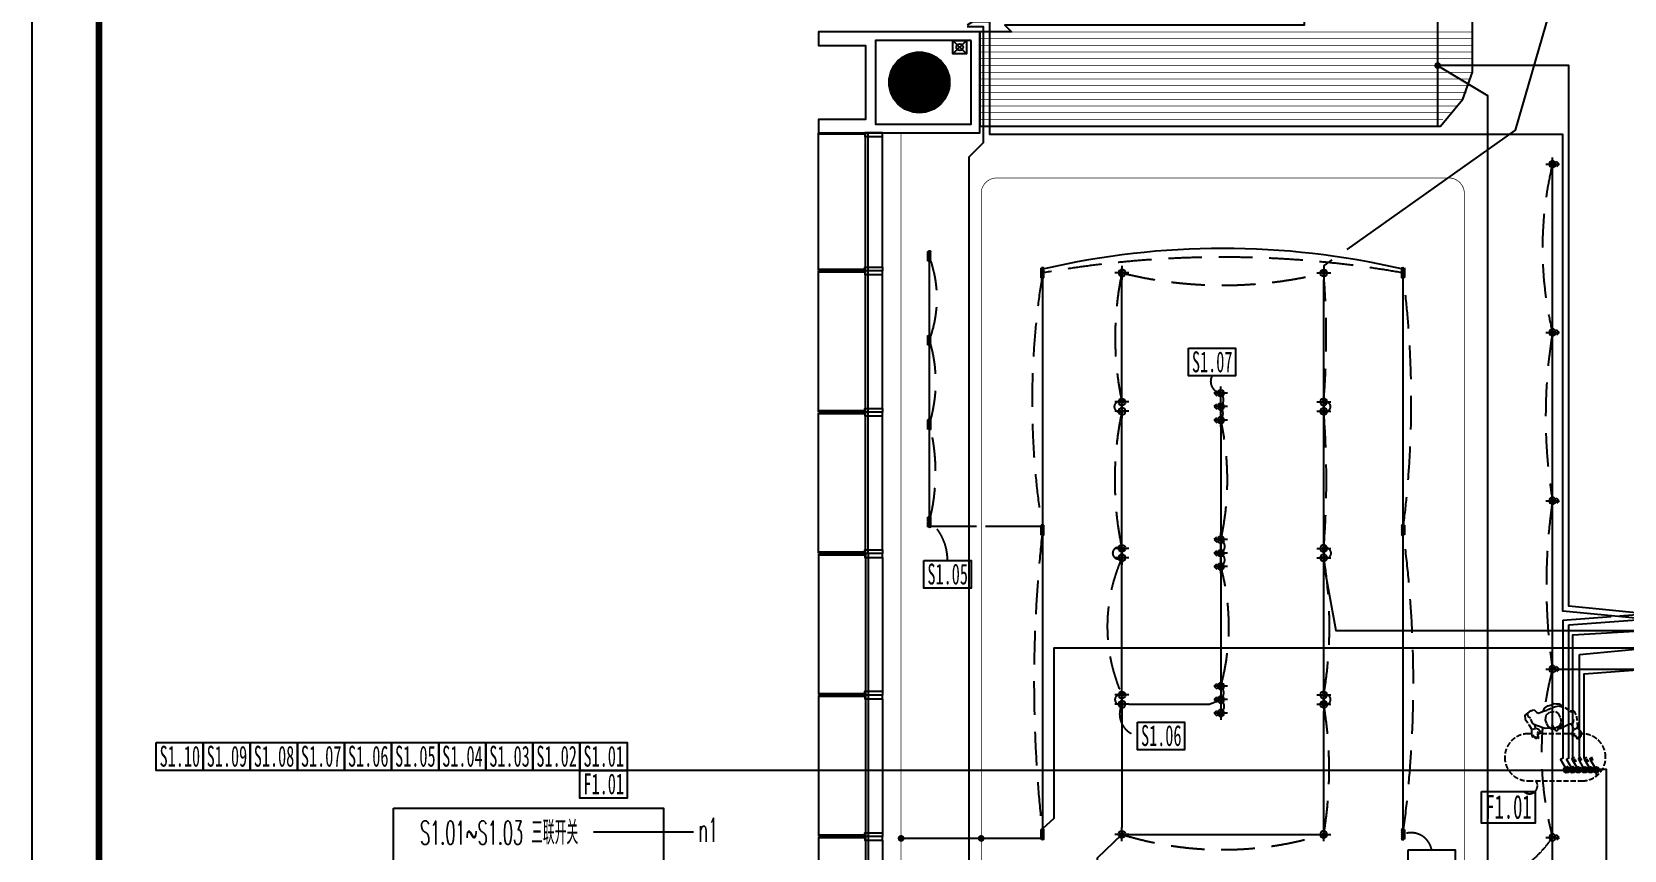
# Model space of a CAD drawing. Extents: x -284868 to 304789, y -137694 to 137894.
# Drawn here: x -21447 to 2219, y -12647 to -493 of the extents above; entities that cross this region are included whole.
import ezdxf
from ezdxf.enums import TextEntityAlignment as Align

# ---------------------------------------------------------------- set-up
doc = ezdxf.new("R2010")
doc.units = 0
doc.set_wipeout_variables(frame=1)
for name, pattern in [('DASH', [0.35, 0.25, -0.1]), ('DASHDOT', [1, 0.5, -0.25, 0, -0.25]), ('DASHED', [0.75, 0.5, -0.25])]:
    doc.linetypes.add(name, pattern=pattern)
doc.layers.get('0').update_dxf_attribs({"linetype": 'CONTINUOUS'})
for name, color, linetype in [('0 活动家具', 51, 'DASH'), ('0-建筑外轮廓', 8, 'CONTINUOUS'), ('0-建筑柱体', 251, 'CONTINUOUS'), ('0-开关', 240, 'CONTINUOUS'), ('0-文字说明', 3, 'CONTINUOUS'), ('0-消防栓(给排水)', 9, 'CONTINUOUS'), ('0-窗', 11, 'CONTINUOUS'), ('C-天花灯具', 3, 'CONTINUOUS'), ('EQUIP-照明', 3, 'CONTINUOUS'), ('P-平面家具', 3, 'CONTINUOUS'), ('TEL_TEXT', 7, 'CONTINUOUS'), ('TEL_TITLE', 7, 'CONTINUOUS'), ('TEXT_照明_回路标注', 41, 'CONTINUOUS'), ('WIRE-照明', 130, 'CONTINUOUS')]:
    doc.layers.add(name, color=color, linetype=linetype)
doc.styles.add('_TEL_DIM', font='SIMPLEX', dxfattribs={"width": 0.8, "height": 3.5, "bigfont": 'HZTXT'})
doc.styles.add('ARC', font='ARCHSTYL.SHX', dxfattribs={"width": 0.8})
doc.styles.add('HZ_e', font='simplex.shx', dxfattribs={"width": 0.8, "bigfont": 'hztxt.shx'})
doc.styles.add('TT', font='')
doc.styles.get('TT').set_extended_font_data('SimSun')
doc.dimstyles.new('ARROW-40', dxfattribs={"dimscale": 40, "dimtxt": 1.5, "dimasz": 0.01, "dimexe": 1, "dimexo": 1, "dimgap": 0.5, "dimtad": 1, "dimdec": 4, "dimrnd": 1, "dimzin": 12, "dimdsep": 46, "dimtxsty": 'ARC', "dimblk1": 'ARROW', "dimblk2": 'ARROW', "dimsah": 1, "dimcen": 0, "dimdle": 1, "dimclrd": 2, "dimclre": 2, "dimclrt": 2, "dimadec": 0, "dimazin": 0, "dimtfac": 0.005, "dimtdec": 4, "dimtix": 1, "dimtmove": 2, "dimatfit": 3, "dimldrblk": 'ARROW', "dimfxl": 1, "dimtolj": 1, "dimtzin": 0, "dimarcsym": 0})

# ---------------------------------------------------------------- blocks, each defined once
blk = doc.blocks.new('_YZH')
at = {"const_width": 0.5}
blk.add_lwpolyline([(-0.25, 0, 1), (0.25, 0, 1)], format="xyb", close=True, dxfattribs=at)
at = {"color": 4}
blk.add_circle((0, 0), 0.5, dxfattribs=at)
blk = doc.blocks.new('sgASGHHHH')
at = {"xscale": 900, "yscale": 900, "zscale": 900}
blk.add_blockref('_YZH', (-119846, -903674), dxfattribs=at)
blk = doc.blocks.new('A$C3B8026B3')
for p, q in [((950, 31455), (950, 33395)), ((950, 29355), (950, 31345)), ((950, 27255), (950, 29245)), ((950, 27145), (950, 25155)), ((950, 25045), (950, 23055)), ((950, 22945), (950, 21005))]:
    blk.add_line(p, q)
at = {"elevation": 0}
for points in [[(0, 33444), (688, 33444), (688, 33429), (0, 33429)], [(0, 31406), (688, 31406), (688, 31420), (0, 31420)], [(0, 31394), (688, 31394), (688, 31379), (0, 31379)], [(0, 29306), (688, 29306), (688, 29320), (0, 29320)], [(0, 29294), (688, 29294), (688, 29279), (0, 29279)], [(0, 27206), (688, 27206), (688, 27220), (0, 27220)], [(0, 27194), (688, 27194), (688, 27179), (0, 27179)], [(0, 25106), (688, 25106), (688, 25120), (0, 25120)], [(0, 25094), (688, 25094), (688, 25079), (0, 25079)], [(0, 23006), (688, 23006), (688, 23020), (0, 23020)], [(0, 22994), (688, 22994), (688, 22979), (0, 22979)]]:
    blk.add_lwpolyline(points, dxfattribs=at)
for points in [[(0, 31406), (0, 33444)], [(700, 31400), (700, 33450)], [(738, 31400), (738, 33450)], [(0, 29306), (0, 31394)], [(700, 29300), (700, 31400)], [(738, 29300), (738, 31400)], [(0, 27206), (0, 29294)], [(700, 27200), (700, 29300)], [(738, 27200), (738, 29300)], [(0, 27194), (0, 25106)], [(700, 27200), (700, 25100)], [(738, 27200), (738, 25100)], [(0, 25094), (0, 23006)], [(700, 25100), (700, 23000)], [(738, 25100), (738, 23000)], [(0, 22994), (0, 20956)], [(700, 23000), (700, 20950)], [(738, 23000), (738, 20950)]]:
    blk.add_lwpolyline(points)
for points in [[(688, 33450), (688, 33395), (950, 33395), (950, 33450)], [(688, 31400), (688, 31455), (950, 31455), (950, 31400)], [(688, 31400), (688, 31345), (950, 31345), (950, 31400)], [(688, 29300), (688, 29355), (950, 29355), (950, 29300)], [(688, 29300), (688, 29245), (950, 29245), (950, 29300)], [(688, 27200), (688, 27255), (950, 27255), (950, 27200)], [(688, 27200), (688, 27145), (950, 27145), (950, 27200)], [(688, 25100), (688, 25155), (950, 25155), (950, 25100)], [(688, 25100), (688, 25045), (950, 25045), (950, 25100)], [(688, 23000), (688, 23055), (950, 23055), (950, 23000)], [(688, 23000), (688, 22945), (950, 22945), (950, 23000)]]:
    blk.add_lwpolyline(points, close=True)
blk = doc.blocks.new('A$C770634BF')
at = {"layer": '0-建筑外轮廓', "color": 42}
blk.add_lwpolyline([(750, -17950), (-1650, -17950), (-1650, -18150), (-950, -18150), (-950, -19250), (-1650, -19250), (-1650, -19450), (750, -19450)], close=True, dxfattribs=at)
at = {"layer": '0-建筑外轮廓', "color": 251}
blk.add_lwpolyline([(620, -18080), (-800, -18080), (-800, -19320), (620, -19320)], close=True, dxfattribs=at)
blk = doc.blocks.new('A$C10332E08')
for p, q in [((250, 0), (0, 250)), ((250, 250), (0, 0))]:
    blk.add_line(p, q)
blk.add_lwpolyline([(0, 250), (250, 250), (250, 0), (0, 0)], close=True)
blk = doc.blocks.new('A$C2AC726D9')
blk.add_circle((450, -18180), 50)
at = {"xscale": 0.8, "yscale": 0.8, "zscale": 0.8, "rotation": 270}
blk.add_blockref('A$C10332E08', (350, -18080), dxfattribs=at)
blk = doc.blocks.new('三联单控开关(平面）【SNP】')
at = {"const_width": 44.8}
blk.add_lwpolyline([(-22, 45, 1), (22, 45, 1)], format="xyb", close=True, dxfattribs=at)
for points in [[(26, 81), (93, 178), (130, 153)], [(113, 128), (76, 154)], [(147, 177), (111, 203), (93, 178)]]:
    blk.add_lwpolyline(points)
blk.add_circle((0, 45), 44.8)
blk = doc.blocks.new('*U26')
at = {"rotation": 317.7964611316081}
blk.add_blockref('三联单控开关(平面）【SNP】', (-10, -11), dxfattribs=at)
blk = doc.blocks.new('LC1')
for p, q in [((-70, 0), (70, 0)), ((0, -70), (0, 95))]:
    blk.add_line(p, q)
at = {"ltscale": 50}
blk.add_line((0, 116), (0, 74), dxfattribs=at)
at = {"ltscale": 50, "const_width": 2}
blk.add_lwpolyline([(42, 74), (0, 116), (-42, 74)], dxfattribs=at)
at = {"color": 8, "const_width": 29.6}
for points in [[(-15, 0, -0.414214), (0, 15, -0.414214)], [(0, -15, 0.414214), (15, 0, 0.414214)]]:
    blk.add_lwpolyline(points, format="xyb", dxfattribs=at)
blk.add_circle((0, 0), 47.8)
at = {"color": 8}
blk.add_circle((0, 0), 29.6, dxfattribs=at)
blk = doc.blocks.new('A$C79F81915')
at = {"layer": 'C-天花灯具'}
blk.add_lwpolyline([(0, 30), (30, 30), (30, 0), (0, 0)], close=True, dxfattribs=at)
at = {"layer": 'C-天花灯具', "extrusion": (0, 0, -1), "xscale": 0.3139795866540242, "yscale": 0.3139795866540242, "zscale": -0.3139795866540242}
blk.add_blockref('LC1', (-15, 15), dxfattribs=at)
blk = doc.blocks.new('A$C1DDE0375')
at = {"layer": 'C-天花灯具'}
for p in [(80, 0), (110, 0), (140, 0), (170, 0), (200, 0)]:
    blk.add_blockref('A$C79F81915', p, dxfattribs=at)
blk = doc.blocks.new('L-可调筒灯1')
for p, q in [((0, 75), (0, -75)), ((-75, 0), (75, 0))]:
    blk.add_line(p, q)
for radius in [37.5, 15]:
    blk.add_circle((0, 0), radius)
blk = doc.blocks.new('*U250')
for p, q in [((-75, 0), (-46, 29, 0)), ((-75, 0), (-46, -29)), ((75, 0), (-75, 0)), ((0, -75), (0, 75))]:
    blk.add_line(p, q)
for radius in [37.5, 15]:
    blk.add_circle((0, 0), radius)
blk = doc.blocks.new('ARROW')
at = {"color": 2}
blk.add_lwpolyline([(0, 0), (-75, 130), (-97, 117), (-29, 0), (-97, -117), (-75, -130)], close=True, dxfattribs=at)
for points in [[(-29, 0), (0, 0), (-97, 117), (-75, 130)], [(-97, -117), (-75, -130), (-29, 0), (0, 0)]]:
    blk.add_solid(points, dxfattribs=at)
blk = doc.blocks.new('A$C78095CF1')
at = {"color": 251, "linetype": 'DASH', "ltscale": 300}
blk.add_wipeout([(673, 62), (712, 104), (722, 0), (736, 0), (743, 37), (750, 2), (769, 7), (774, 42), (776, 25), (793, 30), (797, 69), (800, 69), (805, 48), (821, 62), (810, 121), (788, 185), (833, 372), (823, 471), (772, 488), (776, 469), (693, 574), (672, 597), (586, 680), (543, 700), (520, 696), (496, 693), (465, 693), (433, 692), (369, 674), (338, 639), (317, 635), (244, 630), (218, 658), (198, 696), (175, 713), (142, 707), (104, 702), (69, 689), (68, 690), (18, 674), (0, 605), (43, 425), (45, 418), (26, 365), (23, 354), (12, 296), (28, 282), (35, 302), (36, 303), (40, 263), (57, 259), (59, 275), (64, 240), (83, 236), (90, 266), (97, 233), (111, 232), (121, 337), (160, 295), (176, 307), (154, 366), (113, 405), (120, 466), (134, 451), (175, 416), (214, 384), (277, 341), (340, 328), (352, 326), (367, 298), (418, 275), (425, 253), (437, 241), (453, 249), (458, 259), (464, 259), (532, 264), (559, 266), (623, 276), (642, 279), (658, 278), (696, 278), (707, 277), (720, 172), (679, 132), (659, 78), (657, 74)], dxfattribs=at).dxf.layer = 'P-平面家具'
at = {"layer": 'P-平面家具', "color": 251, "linetype": 'DASH', "ltscale": 300}
for p, q in [((18, 674), (0, 605)), ((0, 605), (25, 500)), ((69, 691), (18, 674)), ((61, 630), (66, 689)), ((88, 592), (61, 630)), ((88, 592), (61, 630)), ((65, 672), (69, 691)), ((104, 702), (69, 689)), ((92, 503), (88, 592)), ((92, 503), (88, 592)), ((142, 704), (104, 702)), ((142, 707), (175, 713)), ((175, 713), (198, 696)), ((198, 696), (218, 658)), ((218, 658), (244, 630)), ((244, 630), (317, 635)), ((317, 635), (399, 634)), ((319, 481), (355, 557)), ((338, 639), (369, 674)), ((355, 557), (432, 584)), ((369, 674), (433, 692)), ((399, 634), (535, 643)), ((432, 584), (525, 564)), ((433, 692), (496, 693)), ((496, 693), (543, 700)), ((525, 564), (558, 515)), ((535, 643), (610, 633)), ((543, 700), (586, 680)), ((586, 680), (623, 663)), ((610, 633), (693, 574)), ((623, 663), (675, 593)), ((693, 574), (776, 469)), ((23, 354), (12, 296)), ((12, 296), (28, 282)), ((45, 418), (23, 354)), ((25, 500), (45, 418)), ((28, 282), (35, 312)), ((33, 302), (36, 302)), ((35, 312), (40, 263)), ((43, 425), (66, 407)), ((57, 259), (59, 275)), ((59, 275), (64, 240)), ((66, 407), (106, 405)), ((120, 466), (92, 503)), ((111, 234), (121, 337)), ((113, 405), (115, 431)), ((154, 366), (113, 405)), ((115, 431), (120, 466)), ((128, 455), (120, 466)), ((121, 337), (136, 323)), ((169, 422), (128, 455)), ((136, 323), (160, 295)), ((176, 307), (154, 366)), ((160, 295), (176, 307)), ((231, 372), (169, 422)), ((277, 341), (214, 384)), ((340, 328), (277, 341)), ((328, 345), (316, 413)), ((319, 419), (319, 481)), ((330, 352), (353, 319)), ((367, 298), (338, 354)), ((361, 330), (382, 327)), ((418, 275), (367, 298)), ((382, 327), (394, 339)), ((394, 339), (397, 366)), ((397, 366), (401, 327)), ((401, 327), (413, 306)), ((413, 306), (434, 298)), ((425, 253), (418, 275)), ((434, 298), (460, 305)), ((464, 273), (453, 249)), ((460, 305), (497, 311)), ((479, 278), (464, 273)), ((519, 287), (479, 278)), ((497, 311), (530, 325)), ((551, 330), (519, 287)), ((530, 325), (551, 349)), ((569, 426), (551, 328)), ((558, 515), (569, 426)), ((642, 279), (559, 266)), ((707, 277), (642, 279)), ((705, 278), (745, 286)), ((718, 197), (707, 277)), ((745, 286), (776, 335)), ((776, 469), (772, 488)), ((772, 488), (823, 471)), ((833, 372), (808, 267)), ((823, 471), (833, 372)), ((40, 263), (57, 259)), ((64, 240), (83, 236)), ((83, 236), (90, 266)), ((90, 266), (97, 233)), ((97, 233), (111, 234)), ((437, 241), (425, 253)), ((453, 249), (437, 241)), ((559, 266), (464, 259)), ((657, 74), (679, 132)), ((673, 62), (657, 74)), ((697, 90), (673, 62)), ((679, 132), (720, 172)), ((712, 104), (697, 90)), ((722, 0), (712, 104)), ((720, 172), (718, 197)), ((736, 0), (722, 0)), ((767, 173), (727, 172)), ((743, 33), (736, 0)), ((750, 2), (743, 33)), ((769, 7), (750, 2)), ((790, 192), (767, 173)), ((774, 42), (769, 7)), ((776, 25), (774, 42)), ((793, 30), (776, 25)), ((808, 267), (788, 185)), ((788, 185), (810, 121)), ((798, 79), (793, 30)), ((800, 69), (797, 69)), ((805, 48), (798, 79)), ((821, 62), (805, 48)), ((810, 121), (821, 62))]:
    blk.add_line(p, q, dxfattribs=at)
blk = doc.blocks.new('双联单控开关(平面）【SNP】')
at = {"const_width": 44.8}
blk.add_lwpolyline([(-22, 45, 1), (22, 45, 1)], format="xyb", close=True, dxfattribs=at)
for points in [[(26, 81), (93, 178), (130, 153)], [(147, 177), (111, 203), (93, 178)], [(130, 153), (93, 178)], [(130, 153), (93, 178)]]:
    blk.add_lwpolyline(points)
blk.add_circle((0, 45), 44.8)
blk = doc.blocks.new('*U25')
at = {"rotation": 317.7964611316081}
blk.add_blockref('双联单控开关(平面）【SNP】', (-10, -11), dxfattribs=at)
blk = doc.blocks.new('$equip$00001962')
for p, q in [((0.15, 0.36), (0.63, 0.83)), ((0.63, 0.83), (0.77, 0.69))]:
    blk.add_line(p, q)
blk.add_circle((0, 0.21), 0.208)
for p in [(-0.21, 0.21), (0, 0.42), (0, 0), (0.21, 0.21)]:
    blk.add_point(p)
for points in [[(-0.18, 0.31), (0.18, 0.31), (-0.21, 0.21), (0.21, 0.21)], [(-0.18, 0.1), (0.18, 0.1), (-0.21, 0.21), (0.21, 0.21)], [(-0.1, 0.39), (0.1, 0.39), (-0.18, 0.31), (0.18, 0.31)], [(-0.1, 0.03), (0.1, 0.03), (-0.18, 0.1), (0.18, 0.1)], [(0, 0.42), (0, 0.42), (-0.1, 0.39), (0.1, 0.39)], [(0, 0), (0, 0), (-0.1, 0.03), (0.1, 0.03)]]:
    blk.add_solid(points)
at = {"layer": 'TEL_TEXT', "style": '_TEL_DIM', "flags": 1}
blk.add_attdef('A', text='', height=0.00002, dxfattribs=at).set_placement((0, 0), align=Align.MIDDLE_CENTER)
blk = doc.blocks.new('1')
at = {"color": 8, "linetype": 'DASHED', "ltscale": 1000}
for points in [[(-7440, -3664, -0.13035), (-7440, -1164, -0.07294), (-7440, 1336, -0.081392), (-7440, 3836, -0.119336), (-7440, 6336)], [(-16703, 4967, -0.1827), (-16699, 3725, -0.149726), (-16698, 2479, -0.124283), (-16698, 1035, -0.22027), (-16432, 448, 1.008184)], [(-13840, -3620, 0.151134), (-10840, -3620, 0.084013), (-10840, -1688, 1.466066), (-10840, -1548, 0.084013), (-10840, 487, 1.566801), (-10840, 627, 0.03912), (-10840, 2663, 1.443206), (-10840, 2803, 0.03912), (-10840, 4720, -0.122252), (-13840, 4720, 0.104685), (-13840, 2803, 1.616722), (-13840, 2663, 0.104685), (-13840, 627, 1.958557), (-13840, 487, 0.2129), (-13840, -1548, -0.997003)], [(-12369, -1818, 0.494487), (-12369, -1618, 0.432346), (-12369, -1418, 0.134208), (-12369, 357, 0.581075), (-12369, 557, 0.591537), (-12369, 757, 0.10966), (-12369, 2533, 0.321602), (-12369, 2733, 0.402935), (-12369, 2933, -0.514632), (-12501, 3189, 1.094647)], [(-13840, -1548, 1.469312), (-13840, -1688, 0.491386), (-13607, -2156, 2.096037)]]:
    blk.add_lwpolyline(points, format="xyb", dxfattribs=at)
at = {"color": 8, "linetype": 'DASHED', "ltscale": 1000, "elevation": 0}
blk.add_lwpolyline([(-15018, -3620, -0.056784), (-15018, 899, -0.081933), (-15018, 4720, -0.087158), (-9663, 4720, -0.065198), (-9663, 899, -0.06903), (-9663, -3620, -0.474049), (-9236, -3848, -0.487916)], format="xyb", dxfattribs=at)
at = {"color": 2, "linetype": 'DASHED', "ltscale": 3}
blk.add_lwpolyline([(-7440, -3664, -0.071408), (-7760, -4018, -1.800214)], format="xyb", dxfattribs=at)
at = {"layer": '0-文字说明', "color": 3, "ltscale": 0.5}
for points in [[(-12851, 3600), (-12151, 3600), (-12151, 3189), (-12851, 3189)], [(-16782, 448), (-16082, 448), (-16082, 37), (-16782, 37)], [(-13607, -1951), (-12907, -1951), (-12907, -2362), (-13607, -2362)], [(-28194, -2257), (-27494, -2257), (-27494, -2669), (-28194, -2669)], [(-27494, -2257), (-26794, -2257), (-26794, -2669), (-27494, -2669)], [(-26794, -2257), (-26094, -2257), (-26094, -2669), (-26794, -2669)], [(-26094, -2257), (-25394, -2257), (-25394, -2669), (-26094, -2669)], [(-25394, -2257), (-24694, -2257), (-24694, -2669), (-25394, -2669)], [(-24694, -2257), (-23994, -2257), (-23994, -2669), (-24694, -2669)], [(-23994, -2257), (-23294, -2257), (-23294, -2669), (-23994, -2669)], [(-23294, -2257), (-22594, -2257), (-22594, -2669), (-23294, -2669)], [(-22594, -2257), (-21894, -2257), (-21894, -2669), (-22594, -2669)], [(-21894, -2257), (-21194, -2257), (-21194, -2669), (-21894, -2669)], [(-21894, -2669), (-21194, -2669), (-21194, -3080), (-21894, -3080)], [(-9586, -3848), (-8886, -3848), (-8886, -4259), (-9586, -4259)]]:
    blk.add_lwpolyline(points, close=True, dxfattribs=at)
at = {"color": 3, "style": 'TT'}
for s, width, p, p2 in [('S1.07', 0.508947, (-12799, 3244), (-12197, 3244)), ('S1.05', 0.508947, (-16730, 92), (-16128, 92)), ('S1.06', 0.51539, (-13555, -2307), (-12954, -2307)), ('S1.10', 0.535734, (-28142, -2614), (-27540, -2614)), ('S1.09', 0.51539, (-27442, -2614), (-26840, -2614)), ('S1.08', 0.508947, (-26742, -2614), (-26140, -2614)), ('S1.07', 0.508947, (-26042, -2614), (-25440, -2614)), ('S1.06', 0.51539, (-25342, -2614), (-24740, -2614)), ('S1.05', 0.508947, (-24642, -2614), (-24040, -2614)), ('S1.04', 0.502664, (-23942, -2614), (-23340, -2614)), ('S1.03', 0.508947, (-23242, -2614), (-22640, -2614)), ('S1.02', 0.508947, (-22542, -2614), (-21940, -2614)), ('S1.01', 0.573462, (-21842, -2614), (-21240, -2614)), ('F1.01', 0.590084, (-21842, -3025), (-21240, -3025))]:
    blk.add_text(s, height=310.3, dxfattribs=dict(at, width=width)).set_placement(p, p2, align=Align.FIT)
at = {"color": 31}
blk.add_leader([(-7193, -2669), (-21194, -2669)], dimstyle='ARROW-40', override={"dimscale": 1, "dimtad": 0}, dxfattribs=at)

msp = doc.modelspace()

# ---------------------------------------------------------------- linework, layer by layer
at = {"color": 2, "linetype": 'DASHED', "ltscale": 3}
msp.add_lwpolyline([(908, -11618, -0.933855), (727, -11774, -17.087414)], format="xyb", dxfattribs=at)
at = {"layer": '0-文字说明', "color": 3, "ltscale": 0.5}
msp.add_lwpolyline([(97, -11774), (897, -11774), (897, -12244), (97, -12244)], close=True, dxfattribs=at)
at = {"layer": 'C-天花灯具', "color": 6, "linetype": 'DASHDOT', "ltscale": 200, "const_width": 10}
for points in [[(-7356, -493), (-36, -493)], [(-7356, -593), (-36, -593)], [(-7356, -693), (-36, -693)], [(-7356, -793), (-36, -793)], [(-7356, -893), (-36, -893)], [(-7356, -993), (-36, -993)], [(-7356, -1093), (-36, -1093)], [(-7356, -1193), (-57, -1193)], [(-7356, -1293), (-85, -1293)], [(-7356, -1393), (-124, -1393)], [(-7356, -1493), (-178, -1493)], [(-7356, -1593), (-250, -1593)], [(-7356, -1693), (-344, -1693)], [(-7356, -1793), (-474, -1793)], [(-7356, -1893), (-682, -1893)], [(-8527, -1993), (-8527, -14493)]]:
    msp.add_lwpolyline(points, dxfattribs=at)
msp.add_lwpolyline([(-386, -2663), (-7107, -2663, 0.414214), (-7337, -2893), (-7337, -13593, 0.414214), (-7107, -13823), (-386, -13823, 0.414214), (-156, -13593), (-156, -2893, 0.414214)], format="xyb", close=True, dxfattribs=at)
at = {"layer": 'P-平面家具', "linetype": 'DASH', "ltscale": 300}
msp.add_lwpolyline([(444, -11268), (444, -11268, 0.414214), (794, -11618), (1594, -11618, 0.414214), (1944, -11268), (1944, -11268, 0.414214), (1594, -10918), (794, -10918, 0.414214)], format="xyb", close=True, dxfattribs=at)
at = {"layer": 'TEL_TITLE'}
msp.add_lwpolyline([(-21447, -53598), (37953, -53598), (37953, 30502), (-21447, 30502)], close=True, dxfattribs=at)
at = {"layer": 'TEL_TITLE', "const_width": 100}
msp.add_lwpolyline([(-20447, -52598), (36953, -52598), (36953, 28002), (-20447, 28002)], close=True, dxfattribs=at)
at = {"layer": 'TEXT_照明_回路标注'}
msp.add_lwpolyline([(-16073, -12023), (-12061, -12023), (-12061, -15254), (-16073, -15254)], close=True, dxfattribs=at)
msp.add_lwpolyline([(-13098, -12376), (-11613, -12376)], dxfattribs=at)
at = {"layer": 'WIRE-照明'}
for p, q in [((-8106, -7691), (-8106, -3905)), ((1557, -9742), (2544, -9647))]:
    msp.add_line(p, q, dxfattribs=at)
for points in [[(-1736, 2508), (-1736, 408), (-2536, 408), (-2536, -393), (-6986, -392), (-6885, -493), (-7356, -493), (-7356, -1893), (-509, -1893), (-178, -1493), (-36, -1093), (-36, 2508), (-1736, 2508)], [(-552, -1893), (-552, 2407)], [(2544, -9218), (1307, -9099), (1307, -2019), (-7208, -2019), (-7208, -346), (-7468, -346), (-7544, -393)], [(-5722, -21775), (-5722, -14039), (-7518, -14039), (-7518, -2348), (-7304, -2136), (-7304, -418), (-7544, -418)], [(-531, -1006), (188, -1439), (188, -15669), (-5509, -15669), (-5509, -21772)], [(2544, -9139), (1398, -9021), (1398, -993), (-552, -993)], [(1154, -4857), (1154, -2557)], [(-5246, -10238), (-5246, -4176)], [(-2246, -10238), (-2246, -4176)], [(1154, -7357), (1154, -5057)], [(-3775, -6359), (-3775, -10111)], [(1154, -9857), (1154, -7557)], [(-8084, -7833), (-7406, -7833)], [(-7272, -7833), (-6460, -7834)], [(-2246, -8408), (-2068, -9384), (2544, -9384)], [(1307, -9232), (2026, -9178)], [(1398, -9302), (2544, -9218)], [(2148, -9169), (2544, -9139)], [(1254, -9957), (2544, -9957)], [(-5143, -10481), (-3944, -10481), (-3775, -10411)], [(-5246, -10584), (-5246, -12310)], [(1803, -11452), (1803, -11549)], [(1808, -11443), (1953, -11443), (1953, -19693)], [(-7337, -12473), (-8527, -12473)], [(-5607, -21775), (-5607, -12762), (-5246, -12413)], [(1154, -14857), (1154, -12557)]]:
    msp.add_lwpolyline(points, dxfattribs=at)
at = {"layer": 'WIRE-照明', "elevation": 0}
for points in [[(-1899, -3724), (603, -1952), (1154, -57)], [(-2246, -3970), (-2121, -3881)], [(-6424, -4155), (-6424, -12331)], [(-1069, -4155), (-1069, -12331)], [(-2246, -12310), (-2246, -10584)], [(-6460, -12473), (-7337, -12473)], [(-5143, -12413), (-2349, -12413)]]:
    msp.add_lwpolyline(points, dxfattribs=at)
at = {"layer": 'WIRE-照明', "const_width": 50}
for points in [[(-577, -993, 1), (-527, -993, 1)], [(-8552, -12473, 1), (-8502, -12473, 1)], [(-7362, -12473, 1), (-7312, -12473, 1)]]:
    msp.add_lwpolyline(points, format="xyb", close=True, dxfattribs=at)
at = {"layer": 'WIRE-照明'}
msp.add_arc((-3746, -15528, 0), 11818, 77.0145, 102.9855, dxfattribs=at)

# ---------------------------------------------------------------- block references
msp.add_blockref('1', (8594, -8793))
at = {"color": 0}
msp.add_blockref('A$C770634BF', (-8106, 17457), dxfattribs=at)
at = {"layer": '0-建筑柱体'}
msp.add_blockref('sgASGHHHH', (111590, 902431), dxfattribs=at)
at = {"layer": '0-开关', "linetype": 'DASHED', "ltscale": 300, "xscale": 0.9598214285157682, "yscale": 0.9598214285157682, "zscale": 0.9598214285157682, "rotation": 107.4372518832463}
msp.add_blockref('*U26', (1745, -11464), dxfattribs=at)
at = {"layer": '0-消防栓(给排水)', "color": 0}
msp.add_blockref('A$C2AC726D9', (-8106, 17460), dxfattribs=at)
at = {"layer": '0-窗'}
msp.add_blockref('A$C3B8026B3', (-9756, -35443), dxfattribs=at)
at = {"layer": 'C-天花灯具'}
for name, p, xscale, yscale, zscale in [('*U250', (1154, -2457), -1.333333333333333, 1.333333333333333, 1.333333333333333), ('L-可调筒灯1', (-5246, -4073, 0), -1.375, 1.375, 1.375), ('L-可调筒灯1', (-2246, -4073, 0), 1.375, 1.375, 1.375), ('*U250', (1154, -4957), -1.333333333333333, 1.333333333333333, 1.333333333333333), ('*U250', (-3775, -5859), 1.333333333333333, 1.333333333333333, 1.333333333333333), ('L-可调筒灯1', (-5246, -6129), -1.375, 1.375, 1.375), ('*U250', (-3775, -6059), 1.333333333333333, 1.333333333333333, 1.333333333333333), ('L-可调筒灯1', (-2246, -6129), 1.375, 1.375, 1.375), ('*U250', (-3775, -6259), 1.333333333333333, 1.333333333333333, 1.333333333333333), ('*U250', (1154, -7457), -1.333333333333333, 1.333333333333333, 1.333333333333333), ('*U250', (-3775, -8035, 0), 1.333333333333333, 1.333333333333333, 1.333333333333333), ('L-可调筒灯1', (-5246, -8305, 0), -1.375, 1.375, 1.375), ('*U250', (-3775, -8235, 0), 1.333333333333333, 1.333333333333333, 1.333333333333333), ('L-可调筒灯1', (-2246, -8305, 0), 1.375, 1.375, 1.375), ('*U250', (-3775, -8435, 0), 1.333333333333333, 1.333333333333333, 1.333333333333333), ('*U250', (1154, -9957), -1.333333333333333, 1.333333333333333, 1.333333333333333), ('L-可调筒灯1', (-5246, -10481), -1.375, 1.375, 1.375), ('L-可调筒灯1', (-2246, -10481), 1.375, 1.375, 1.375), ('*U250', (1154, -12457), -1.333333333333333, 1.333333333333333, 1.333333333333333)]:
    msp.add_blockref(name, p, dxfattribs=dict(at, xscale=xscale, yscale=yscale, zscale=zscale))
at = {"layer": 'C-天花灯具', "xscale": -1}
for p, rotation in [((-8091, -3668), 90), ((-6409, -3918, 0), 90), ((-8091, -4918), 90), ((-1084, -8049, 0), 270), ((-1084, -12568, 0), 270)]:
    msp.add_blockref('A$C1DDE0375', p, dxfattribs=dict(at, rotation=rotation))
at = {"layer": 'C-天花灯具'}
for p, rotation in [((-1084, -3918, 0), 270), ((-8091, -6478), 90), ((-8091, -7928), 90), ((-6409, -8049, 0), 90.00000000000003), ((-6409, -12568, 0), 90.00000000000003)]:
    msp.add_blockref('A$C1DDE0375', p, dxfattribs=dict(at, rotation=rotation))
at = {"layer": 'C-天花灯具', "rotation": 180}
for name, p, xscale, yscale, zscale in [('L-可调筒灯1', (-5246, -5989), 1.375, 1.375, 1.375), ('L-可调筒灯1', (-2246, -5989), -1.375, 1.375, 1.375), ('L-可调筒灯1', (-5246, -8165, 0), 1.375, 1.375, 1.375), ('L-可调筒灯1', (-2246, -8165, 0), -1.375, 1.375, 1.375), ('*U250', (-3775, -10211), -1.333333333333333, 1.333333333333333, 1.333333333333333), ('L-可调筒灯1', (-5246, -10341), 1.375, 1.375, 1.375), ('*U250', (-3775, -10411), -1.333333333333333, 1.333333333333333, 1.333333333333333), ('L-可调筒灯1', (-2246, -10341), -1.375, 1.375, 1.375), ('*U250', (-3775, -10611), -1.333333333333333, 1.333333333333333, 1.333333333333333), ('L-可调筒灯1', (-5246, -12413, 0), 1.375, 1.375, 1.375), ('L-可调筒灯1', (-2246, -12413, 0), -1.375, 1.375, 1.375)]:
    msp.add_blockref(name, p, dxfattribs=dict(at, xscale=xscale, yscale=yscale, zscale=zscale))

# ---------------------------------------------------------------- texts
at = {"color": 3, "style": 'TT', "width": 0.590084}
msp.add_text('F1.01', height=354.7, dxfattribs=at).set_placement((156, -12181), (844, -12181), align=Align.FIT)
at = {"layer": 'TEXT_照明_回路标注', "style": 'HZ_e', "width": 0.5}
for s, p in [('S1.01~S1.03 三联开关', (-15676, -12563, 0)), ('n1', (-11539, -12522, 0))]:
    msp.add_text(s, height=350, dxfattribs=at).set_placement(p)

# ---------------------------------------------------------------- next in the draw order: block references
at = {"layer": '0 活动家具', "linetype": 'DASH', "ltscale": 500, "xscale": 0.8800000001215572, "yscale": 0.8800000001215572, "zscale": 0.8800000001215572, "rotation": 19.10019026579927}
msp.add_blockref('A$C78095CF1', (924, -11206), dxfattribs=at)

# ---------------------------------------------------------------- next in the draw order: linework, layer by layer
at = {"layer": 'WIRE-照明'}
msp.add_line((1557, -11282), (1557, -9742), dxfattribs=at)
for points in [[(1307, -9232), (1307, -11288)], [(1398, -11284), (1398, -9302)], [(1456, -11282), (1456, -9449), (2544, -9384)], [(1154, -12357), (1154, -10057)], [(1624, -11282), (1624, -10027), (2544, -9957)]]:
    msp.add_lwpolyline(points, dxfattribs=at)
at = {"layer": 'WIRE-照明', "elevation": 0}
msp.add_lwpolyline([(2544, -9647), (-6257, -9647), (-6257, -12177), (-6424, -12331)], dxfattribs=at)

# ---------------------------------------------------------------- next in the draw order: block references
at = {"layer": '0-开关', "linetype": 'DASHED', "ltscale": 300, "xscale": 0.9598214285157682, "yscale": 0.9598214285157682, "zscale": 0.9598214285157682, "rotation": 107.4372518832463}
for name, p in [('*U26', (1562, -11464)), ('*U25', (1659, -11464)), ('*U25', (1829, -11464))]:
    msp.add_blockref(name, p, dxfattribs=at)
at = {"layer": 'EQUIP-照明', "xscale": 206.3999999880164, "yscale": 206.3999999880164, "zscale": 206.3999999880164, "rotation": 74.999999999771}
for p in [(1407, -11464), (1493, -11464)]:
    msp.add_blockref('$equip$00001962', p, dxfattribs=at)

doc.saveas('drawing.dxf')
